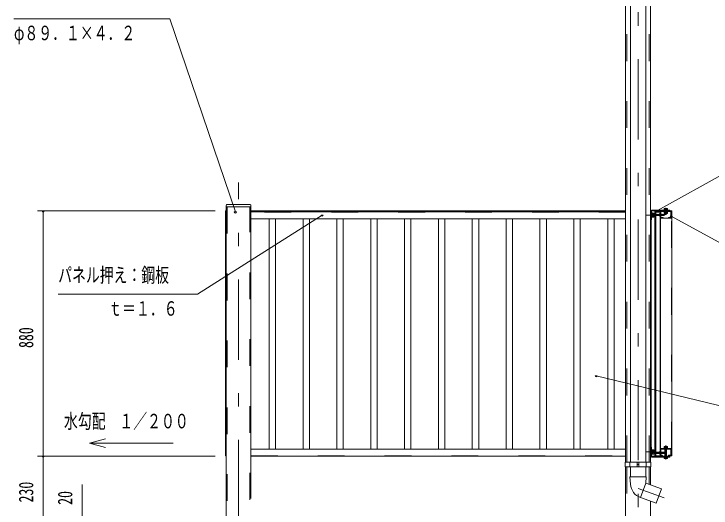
# Model space of a CAD drawing. Units: millimetres, scale not verified. Extents: x -26656 to 26658, y -10500 to 10500.
# Drawn here: x 15847 to 22102, y 1204 to 5638 of the extents above; entities that cross this region are included whole.
import ezdxf
from ezdxf.enums import TextEntityAlignment as Align

# ---------------------------------------------------------------- set-up
doc = ezdxf.new("R2010")
doc.units = ezdxf.units.MM
doc.header["$LTSCALE"] = 60
doc.linetypes.add('USER2', pattern=[10, 4, -6])
doc.linetypes.add('USER3', pattern=[24, 12, -5, 2, -5])
for name, color, linetype, lineweight in [('0-6_2-02BOLD', 7, 'Continuous', 18), ('0-7_2-12HIDDEN', 3, 'USER2', 18), ('0-8_2-22CENTER', 3, 'USER3', 18), ('0-9_2-42THIN', 4, 'Continuous', 18), ('0-A_2-52DIM', 3, 'Continuous', 18)]:
    doc.layers.add(name, color=color, linetype=linetype, lineweight=lineweight)
doc.styles.add('ＭＳ ゴシック', font='')
doc.styles.get('ＭＳ ゴシック').set_extended_font_data('MS Gothic')

msp = doc.modelspace()

# ---------------------------------------------------------------- linework, layer by layer
at = {"layer": '0-6_2-02BOLD'}
for p, q in [((21335.46, 1614.93), (21335.46, 6069.93)), ((21378.09, 6069.93), (21378.09, 1614.93)), ((21515.59, 6069.93), (21515.59, 1614.93)), ((21558.21, 1614.93), (21558.21, 6069.93)), ((17750.46, 469.93), (17750.46, 3919.93)), ((17750.46, 3907.43), (17973.21, 3907.43)), ((17757.96, 3927.43), (17965.71, 3927.43)), ((17973.21, 3919.93), (17973.21, 1290.01)), ((21688.49, 3881.93), (21688.49, 3890.67)), ((21702.92, 3890.67), (21702.92, 3881.93)), ((17973.21, 3869.93), (21335.46, 3869.93)), ((21335.46, 3861.93), (17973.21, 3861.93)), ((21570.21, 3853.68), (21566.21, 3853.68)), ((21748.71, 3869.93), (21568.71, 3869.93)), ((21575.21, 3851.93), (21570.21, 3851.93)), ((21570.21, 3837.43), (21575.21, 3832.43)), ((21570.21, 3832.43), (21575.21, 3827.43)), ((21587.22, 3841.81), (21575.21, 3841.81)), ((21575.21, 3823.05), (21587.22, 3823.05)), ((21588.96, 3816.68), (21588.96, 3848.18)), ((21598.71, 3869.93), (21598.71, 3845.35)), ((21598.71, 1710.35), (21598.71, 3822.51)), ((21601.71, 3848.57), (21601.71, 3869.93)), ((21601.71, 3819.29), (21601.71, 1713.57)), ((21607.71, 3838.93), (21605.71, 3830.04)), ((21607.46, 3828.93), (21609.71, 3838.93)), ((21613.71, 3840.18), (21612.71, 3840.18)), ((21616.71, 3838.93), (21614.21, 3838.93)), ((21618.21, 3840.18), (21617.21, 3840.18)), ((21621.21, 3838.93), (21618.71, 3838.93)), ((21619.46, 3827.68), (21621.71, 3840.18)), ((21623.96, 3827.68), (21626.21, 3840.18)), ((21627.21, 3840.18), (21624.96, 3827.68)), ((21625.46, 3828.93), (21627.96, 3828.93)), ((21628.46, 3827.68), (21630.71, 3840.18)), ((21632.21, 3838.93), (21634.71, 3838.93)), ((21632.96, 3827.68), (21635.21, 3840.18)), ((21636.71, 3838.93), (21637.37, 3838.93)), ((21637.46, 3827.68), (21637.75, 3827.68)), ((21644.46, 3848.68), (21643.59, 3848.68)), ((21644.46, 3858.93), (21644.46, 1673.93)), ((21645.71, 1673.93), (21645.71, 3861.93)), ((21649.71, 3861.93), (21649.71, 3815.43)), ((21649.71, 3839.55), (21649.96, 3840.18)), ((21651.71, 3828.93), (21649.71, 3828.93)), ((21650.96, 3840.18), (21651.46, 3838.93)), ((21654.46, 3840.18), (21652.21, 3827.68)), ((21737.71, 3865.93), (21653.71, 3865.93)), ((21653.71, 3828.93), (21655.96, 3838.93)), ((21659.96, 3840.18), (21658.96, 3840.18)), ((21662.96, 3838.93), (21660.46, 3838.93)), ((21660.71, 3828.93), (21661.21, 3827.68)), ((21662.21, 3827.68), (21662.71, 3828.93)), ((21666.71, 3827.68), (21665.71, 3827.68)), ((21677.11, 3833.93), (21683.46, 3833.93)), ((21680.08, 3861.93), (21680.08, 3865.93)), ((21688.21, 3842.93), (21688.21, 3845.68)), ((21688.49, 3846.94), (21688.49, 3858.18)), ((21691.96, 3858.18), (21695.71, 3861.93)), ((21699.46, 3861.93), (21695.71, 3858.18)), ((21702.92, 3858.18), (21702.92, 3846.94)), ((21710.96, 3861.93), (21710.96, 3858.18)), ((21741.71, 3863.43), (21741.71, 3815.43)), ((21745.71, 3804.93), (21745.71, 3869.93)), ((17973.21, 3799.43), (21335.46, 3799.43)), ((21563.15, 3790.43), (21563.15, 1749.43)), ((21688.49, 1755.42), (21688.49, 1744.18)), ((21702.93, 1744.18), (21702.93, 1755.42)), ((21335.46, 1733.43), (17973.21, 1733.43)), ((21558.21, 1749.43), (21566.21, 1749.43)), ((21566.21, 1749.43), (21566.21, 1672.43)), ((21575.21, 1712.43), (21570.21, 1707.43)), ((21575.21, 1707.43), (21570.21, 1702.43)), ((21575.21, 1716.81), (21587.22, 1716.81)), ((21575.21, 1698.05), (21587.22, 1698.05)), ((21601.84, 1713.68), (21602.71, 1713.68)), ((21607.71, 1703.93), (21605.71, 1703.93)), ((21605.96, 1692.68), (21605.71, 1693.31)), ((21606.96, 1692.68), (21607.46, 1693.93)), ((21609.21, 1705.18), (21608.21, 1705.18)), ((21612.21, 1703.93), (21609.96, 1693.93)), ((21610.46, 1692.68), (21612.71, 1705.18)), ((21613.71, 1705.18), (21611.46, 1692.68)), ((21611.96, 1693.93), (21614.21, 1703.93)), ((21614.46, 1693.93), (21614.96, 1692.68)), ((21615.96, 1692.68), (21616.46, 1693.93)), ((21618.21, 1705.18), (21617.21, 1705.18)), ((21621.21, 1703.93), (21618.71, 1703.93)), ((21619.46, 1692.68), (21618.96, 1693.93)), ((21620.96, 1693.93), (21623.21, 1703.93)), ((21622.71, 1705.18), (21621.71, 1705.18)), ((21623.46, 1693.93), (21625.71, 1703.93)), ((21626.21, 1705.18), (21623.96, 1692.68)), ((21624.96, 1692.68), (21627.21, 1705.18)), ((21627.71, 1703.93), (21625.46, 1693.93)), ((21627.96, 1693.93), (21630.21, 1703.93)), ((21630.71, 1705.18), (21628.46, 1692.68)), ((21629.46, 1692.68), (21631.71, 1705.18)), ((21632.96, 1692.68), (21632.46, 1693.93)), ((21636.71, 1703.93), (21637.37, 1703.93)), ((21636.96, 1693.93), (21637.16, 1694.81)), ((21637.46, 1692.68), (21637.56, 1693.26)), ((21648.71, 1738.93), (21680.08, 1738.93)), ((21649.71, 1681.93), (21649.71, 1728.43)), ((21649.96, 1705.18), (21649.71, 1704.56)), ((21649.71, 1703.79), (21649.96, 1705.18)), ((21651.46, 1703.93), (21650.96, 1705.18)), ((21653.21, 1692.68), (21652.21, 1692.68)), ((21737.71, 1736.43), (21653.71, 1736.43)), ((21653.71, 1732.43), (21737.71, 1732.43)), ((21656.21, 1693.93), (21653.71, 1693.93)), ((21654.46, 1705.18), (21653.96, 1703.93)), ((21655.96, 1703.93), (21655.46, 1705.18)), ((21657.71, 1692.68), (21656.71, 1692.68)), ((21660.46, 1703.93), (21658.21, 1693.93)), ((21658.96, 1705.18), (21658.46, 1703.93)), ((21663.46, 1705.18), (21661.21, 1692.68)), ((21662.21, 1692.68), (21662.71, 1693.93)), ((21680.08, 1740.43), (21680.08, 1736.43)), ((21688.21, 1669.93), (21688.21, 1732.43)), ((21688.21, 1722.28), (21703.21, 1722.28)), ((21691.96, 1744.18), (21695.71, 1740.43)), ((21695.71, 1744.18), (21699.46, 1740.43)), ((21703.21, 1732.43), (21703.21, 1669.93)), ((21711.34, 1738.93), (21748.71, 1738.93)), ((21741.71, 1681.93), (21741.71, 1728.43)), ((21745.71, 1738.93), (21745.71, 1673.93)), ((17973.21, 1669.93), (21335.46, 1669.93)), ((21570.21, 1686.18), (21566.21, 1686.18)), ((21601.71, 1684.29), (21601.71, 1673.93)), ((21632.71, 1670.93), (21605.71, 1670.93)), ((21632.71, 1670.93), (21632.71, 1673.93)), ((21633.21, 1673.93), (21633.21, 1669.93)), ((21661.71, 1677.93), (21653.71, 1677.93)), ((21688.49, 1649.19), (21688.49, 1657.93)), ((21702.93, 1657.93), (21702.93, 1649.19)), ((21335.46, 1574.93), (21335.46, -380.07)), ((21374.08, 1574.93), (21374.08, 1614.93)), ((21378.09, 1482.66), (21378.09, 1574.93)), ((21439.21, 1614.93), (21439.21, 1574.93)), ((21454.46, 1594.93), (21439.21, 1594.93)), ((21454.46, 1574.93), (21454.46, 1614.93)), ((21515.59, 1574.93), (21515.59, 1482.66)), ((21519.58, 1614.93), (21519.58, 1574.93)), ((21558.21, 1574.93), (21558.21, 1412.15)), ((21519.34, 1482.66), (21374.33, 1482.66)), ((21374.33, 1482.66), (21378.73, 1418.17)), ((21515.59, 1427.66), (21468.56, 1298.45)), ((21469.26, 1298.2), (21609.52, 1247.15)), ((21558.21, -380.07), (21558.21, 1265.83))]:
    msp.add_line(p, q, dxfattribs=at)
for points in [[(21680.08, 3877.93), (21680.08, 3881.93), (21711.33, 3881.93), (21711.33, 3877.93)], [(21710.14, 3881.93), (21710.14, 3890.67), (21707.96, 3891.93), (21683.46, 3891.93), (21681.27, 3890.67), (21681.27, 3881.93)], [(17750.46, 1673.93), (17745.59, 1673.93), (17745.59, 3869.93), (17750.46, 3869.93)], [(21566.21, 3867.43), (21566.21, 3790.43), (21558.21, 3790.43)], [(21570.21, 3853.68), (21570.21, 3811.18), (21566.21, 3811.18)], [(21568.71, 3877.93), (21733.21, 3877.93), (21733.21, 3869.93)], [(21570.21, 3812.93), (21575.21, 3812.93), (21575.21, 3851.93)], [(21588.96, 3848.18), (21587.22, 3851.19), (21575.21, 3851.19)], [(21575.21, 3813.66), (21587.22, 3813.66), (21588.96, 3816.68)], [(21602.71, 3819.18), (21601.84, 3819.18), (21601.84, 3848.68), (21602.71, 3848.68)], [(21602.71, 3858.93), (21602.71, 3799.43), (21605.71, 3799.43)], [(21645.21, 3858.93), (21645.21, 3861.93), (21605.71, 3861.93)], [(21661.71, 1673.93), (21605.71, 1673.93), (21605.71, 3858.93), (21645.71, 3858.93)], [(21608.21, 3840.18), (21607.71, 3838.93), (21605.71, 3838.93)], [(21605.71, 3828.3), (21605.96, 3827.68), (21606.96, 3827.68)], [(21605.96, 3827.68), (21608.21, 3840.18), (21609.21, 3840.18), (21606.96, 3827.68), (21607.46, 3828.93), (21609.96, 3828.93), (21612.21, 3838.93), (21612.71, 3840.18), (21610.46, 3827.68), (21609.96, 3828.93)], [(21612.21, 3838.93), (21609.71, 3838.93), (21609.21, 3840.18)], [(21610.46, 3827.68), (21611.46, 3827.68), (21613.71, 3840.18), (21614.21, 3838.93), (21611.96, 3828.93), (21611.46, 3827.68)], [(21611.96, 3828.93), (21614.46, 3828.93), (21616.71, 3838.93), (21617.21, 3840.18), (21614.96, 3827.68), (21614.46, 3828.93)], [(21614.96, 3827.68), (21615.96, 3827.68), (21618.21, 3840.18), (21618.71, 3838.93), (21616.46, 3828.93), (21615.96, 3827.68)], [(21616.46, 3828.93), (21618.96, 3828.93), (21619.46, 3827.68), (21620.46, 3827.68), (21620.96, 3828.93), (21623.46, 3828.93), (21625.71, 3838.93), (21623.21, 3838.93), (21620.96, 3828.93)], [(21622.71, 3840.18), (21621.71, 3840.18), (21621.21, 3838.93), (21618.96, 3828.93)], [(21620.46, 3827.68), (21622.71, 3840.18), (21623.21, 3838.93)], [(21625.71, 3838.93), (21626.21, 3840.18), (21627.21, 3840.18), (21627.71, 3838.93), (21625.46, 3828.93), (21624.96, 3827.68), (21623.96, 3827.68), (21623.46, 3828.93)], [(21627.95, 3828.93), (21630.21, 3838.93), (21627.71, 3838.93)], [(21629.46, 3827.68), (21628.46, 3827.68), (21627.95, 3828.93)], [(21631.71, 3840.18), (21629.46, 3827.68), (21629.96, 3828.93)], [(21630.21, 3838.93), (21630.71, 3840.18), (21631.71, 3840.18), (21632.21, 3838.93), (21629.96, 3828.93), (21632.46, 3828.93), (21634.71, 3838.93), (21635.21, 3840.18), (21636.21, 3840.18), (21633.96, 3827.68), (21632.96, 3827.68), (21632.46, 3828.93)], [(21636.21, 3840.18), (21636.71, 3838.93), (21634.46, 3828.93), (21633.96, 3827.68)], [(21634.46, 3828.93), (21636.96, 3828.93), (21637.16, 3829.81)], [(21636.96, 3828.93), (21637.46, 3827.68), (21637.56, 3828.26)], [(21643.59, 3848.68), (21643.59, 3819.18), (21644.46, 3819.18)], [(21649.71, 3833.23), (21650.96, 3840.18), (21649.96, 3840.18), (21649.71, 3838.79)], [(21653.21, 3827.68), (21652.21, 3827.68), (21651.71, 3828.93), (21653.96, 3838.93), (21651.46, 3838.93), (21649.71, 3831.15)], [(21653.96, 3838.93), (21654.46, 3840.18), (21655.46, 3840.18), (21653.21, 3827.68), (21653.71, 3828.93), (21656.21, 3828.93), (21656.71, 3827.68), (21658.96, 3840.18), (21658.46, 3838.93), (21656.21, 3828.93)], [(21658.46, 3838.93), (21655.96, 3838.93), (21655.46, 3840.18)], [(21656.71, 3827.68), (21657.71, 3827.68), (21659.96, 3840.18), (21660.46, 3838.93), (21658.21, 3828.93), (21657.71, 3827.68)], [(21658.21, 3828.93), (21660.71, 3828.93), (21662.96, 3838.93), (21663.46, 3840.18), (21664.46, 3840.18), (21664.96, 3838.93), (21667.21, 3838.93), (21670.96, 3839.43), (21680.28, 3839.43), (21683.46, 3833.93), (21680.28, 3828.43), (21670.96, 3828.43), (21667.21, 3828.93), (21666.71, 3827.68), (21666.83, 3833.93), (21665.71, 3827.68), (21665.21, 3828.93), (21662.71, 3828.93), (21664.96, 3838.93)], [(21664.46, 3840.18), (21662.21, 3827.68), (21661.21, 3827.68), (21663.46, 3840.18)], [(21665.21, 3828.93), (21666.83, 3833.93), (21667.21, 3828.93)], [(21680.08, 3861.93), (21711.33, 3861.93), (21711.33, 3865.93)], [(21710.96, 3858.18), (21680.46, 3858.18), (21680.46, 3861.93)], [(21681.27, 3858.18), (21681.27, 3846.94), (21683.46, 3845.68)], [(21683.46, 3845.68), (21707.96, 3845.68), (21710.14, 3846.94), (21710.14, 3858.18)], [(21703.21, 3845.68), (21703.21, 3842.93), (21700.71, 3840.43), (21690.71, 3840.43), (21688.21, 3842.93), (21703.21, 3842.93)], [(21748.71, 3869.93), (21748.71, 1673.93), (21720.71, 1673.93), (21720.71, 1677.93), (21737.71, 1677.93)], [(21648.71, 1738.93), (21648.71, 3804.93), (21748.71, 3804.93)], [(21653.71, 3811.43), (21670.71, 3811.43), (21670.71, 3807.43), (21653.71, 3807.43)], [(21737.71, 3811.43), (21720.71, 3811.43), (21720.71, 3807.43), (21737.71, 3807.43)], [(21681.28, 1744.18), (21681.28, 1755.42), (21683.46, 1756.68), (21707.96, 1756.68), (21710.14, 1755.42), (21710.14, 1744.18)], [(21701.96, 1756.68), (21700.71, 1757.93), (21690.71, 1757.93), (21689.46, 1756.68)], [(21570.21, 1686.18), (21570.21, 1728.68), (21566.21, 1728.68)], [(21570.21, 1726.93), (21575.21, 1726.93), (21575.21, 1687.93), (21570.21, 1687.93)], [(21575.21, 1688.67), (21587.22, 1688.67), (21588.96, 1691.68), (21588.96, 1723.18), (21587.22, 1726.2), (21575.21, 1726.2)], [(21601.84, 1713.68), (21601.84, 1684.18), (21602.71, 1684.18)], [(21602.71, 1673.93), (21602.71, 1733.43), (21605.71, 1733.43)], [(21605.71, 1695.04), (21607.71, 1703.93), (21608.21, 1705.18), (21605.96, 1692.68), (21606.96, 1692.68), (21609.21, 1705.18), (21609.71, 1703.93), (21612.21, 1703.93), (21612.71, 1705.18), (21613.71, 1705.18), (21614.21, 1703.93), (21616.71, 1703.93), (21617.21, 1705.18), (21614.96, 1692.68), (21615.96, 1692.68), (21618.21, 1705.18), (21618.71, 1703.93), (21616.46, 1693.93), (21618.96, 1693.93)], [(21616.71, 1703.93), (21614.46, 1693.93), (21611.96, 1693.93), (21611.46, 1692.68), (21610.46, 1692.68), (21609.96, 1693.93), (21607.46, 1693.93), (21609.71, 1703.93)], [(21618.96, 1693.93), (21621.21, 1703.93), (21621.71, 1705.18), (21619.46, 1692.68), (21620.46, 1692.68), (21620.96, 1693.93), (21623.46, 1693.93), (21623.96, 1692.68), (21624.96, 1692.68), (21625.46, 1693.93), (21627.96, 1693.93), (21628.46, 1692.68), (21629.46, 1692.68), (21629.96, 1693.93), (21632.46, 1693.93), (21634.71, 1703.93), (21635.21, 1705.18), (21636.21, 1705.18), (21636.71, 1703.93), (21634.46, 1693.93), (21636.96, 1693.93), (21637.46, 1692.68), (21637.75, 1692.68)], [(21632.21, 1703.93), (21631.71, 1705.18), (21630.71, 1705.18), (21630.21, 1703.93), (21627.71, 1703.93), (21627.21, 1705.18), (21626.21, 1705.18), (21625.71, 1703.93), (21623.21, 1703.93), (21622.71, 1705.18), (21620.46, 1692.68)], [(21629.96, 1693.93), (21632.21, 1703.93), (21634.71, 1703.93)], [(21635.21, 1705.18), (21632.96, 1692.68), (21633.96, 1692.68)], [(21634.46, 1693.93), (21633.96, 1692.68), (21636.21, 1705.18)], [(21644.46, 1713.68), (21643.59, 1713.68), (21643.59, 1684.18), (21644.46, 1684.18)], [(21649.96, 1705.18), (21650.96, 1705.18), (21649.71, 1698.23)], [(21649.71, 1696.15), (21651.46, 1703.93), (21653.96, 1703.93), (21651.71, 1693.93), (21649.71, 1693.93)], [(21651.71, 1693.93), (21652.21, 1692.68), (21654.46, 1705.18), (21655.46, 1705.18), (21653.21, 1692.68), (21653.71, 1693.93), (21655.96, 1703.93), (21658.46, 1703.93), (21656.21, 1693.93), (21656.71, 1692.68), (21658.96, 1705.18), (21659.96, 1705.18), (21660.46, 1703.93), (21662.96, 1703.93), (21660.71, 1693.93), (21661.21, 1692.68), (21662.21, 1692.68), (21664.46, 1705.18), (21664.96, 1703.93), (21667.21, 1703.93), (21670.96, 1704.43), (21680.28, 1704.43), (21683.46, 1698.93), (21677.11, 1698.93)], [(21660.71, 1693.93), (21658.21, 1693.93), (21657.71, 1692.68), (21659.96, 1705.18)], [(21665.21, 1693.93), (21662.71, 1693.93), (21664.96, 1703.93)], [(21664.46, 1705.18), (21663.46, 1705.18), (21662.96, 1703.93)], [(21683.46, 1698.93), (21680.28, 1693.43), (21670.96, 1693.43), (21667.21, 1693.93), (21666.71, 1692.68), (21665.71, 1692.68), (21665.21, 1693.93), (21666.83, 1698.93), (21667.21, 1693.93)], [(21666.71, 1692.68), (21666.83, 1698.93), (21665.71, 1692.68)], [(21680.08, 1740.43), (21711.34, 1740.43), (21711.34, 1736.43)], [(21710.96, 1740.43), (21710.96, 1744.18), (21680.46, 1744.18), (21680.46, 1740.43)], [(21568.71, 1669.93), (21733.21, 1669.93), (21733.21, 1661.93), (21568.71, 1661.93)], [(21602.71, 1673.93), (21598.71, 1673.93), (21598.71, 1687.52)], [(21711.34, 1661.93), (21711.34, 1657.93), (21680.08, 1657.93), (21680.08, 1661.93)], [(21681.28, 1657.93), (21681.28, 1649.19), (21683.46, 1647.93), (21707.96, 1647.93), (21710.14, 1649.19), (21710.14, 1657.93)], [(21609.52, 1247.15), (21656.54, 1376.36), (21515.59, 1427.66), (21519.33, 1482.66)]]:
    msp.add_lwpolyline(points, dxfattribs=at)
msp.add_lwpolyline([(21331.46, 1614.93), (21562.21, 1614.93), (21562.21, 1574.93), (21331.46, 1574.93)], close=True, dxfattribs=at)
for centre, radius, start, end in [((17757.96, 3919.93), 7.5, 90, 180), ((17965.71, 3919.93), 7.5, 0, 90), ((21684.88, 3886.14), 5.79, 51.46857, 90), ((21695.71, 3870.65), 21.27, 70.17088, 109.83133), ((21706.53, 3886.14), 5.79, 90, 128.54623), ((21568.71, 3867.43), 10.5, 90, 180), ((21568.71, 3867.43), 2.5, 90, 180), ((21581.77, 3846.5), 7.19, 319.27318, 360), ((21562.81, 3832.43), 26.15, 338.97459, 21.0237), ((21581.77, 3818.36), 7.19, 0, 40.72682), ((21614.21, 3833.93), 19.25, 129.98311, 230.01689), ((21604.58, 3833.93), 9.62, 137.75343, 222.24657), ((21605.71, 3858.93), 3, 90, 180), ((21655.96, 3833.93), 19.25, 129.98311, 230.01689), ((21646.33, 3833.93), 9.62, 137.75343, 222.24657), ((21653.71, 3861.93), 8, 90, 180), ((21653.71, 3861.93), 4, 90, 180), ((21678.65, 3826.02), 8.06, 101.01431, 162.60643), ((21683.46, 3833.93), 6.35, 120.0002, 180), ((21684.88, 3851.47), 5.79, 270, 308.53143), ((21695.71, 3866.95), 21.27, 250.16867, 289.82912), ((21706.53, 3851.47), 5.79, 231.45377, 270), ((21737.71, 3861.93), 8, 0, 90), ((21737.71, 3861.93), 4, 0, 90), ((21653.71, 3815.43), 8, 180, 270), ((21653.71, 3815.43), 4, 180, 270), ((21737.71, 3815.43), 4, 270, 0), ((21737.71, 3815.43), 8, 270, 0), ((21684.88, 1750.89), 5.79, 51.46857, 90), ((21695.71, 1735.41), 21.27, 70.17088, 109.83133), ((21706.54, 1750.89), 5.79, 90, 128.54623), ((21581.77, 1721.5), 7.19, 319.27318, 360), ((21562.81, 1707.43), 26.15, 338.9763, 21.02541), ((21581.77, 1693.36), 7.19, 0, 40.72961), ((21614.21, 1698.93), 19.25, 129.98311, 230.01689), ((21604.59, 1698.93), 9.62, 137.75343, 222.24657), ((21655.96, 1698.93), 19.25, 129.98311, 230.01689), ((21646.33, 1698.93), 9.62, 137.75343, 222.24657), ((21653.71, 1728.43), 8, 90, 180), ((21653.71, 1728.43), 4, 90, 180), ((21678.65, 1691.02), 8.06, 101.01431, 162.60643), ((21683.46, 1698.93), 6.35, 120.0002, 180), ((21737.71, 1728.43), 8, 0, 90), ((21737.71, 1728.43), 4, 0, 90), ((21568.71, 1672.43), 10.5, 180, 270), ((21568.71, 1672.43), 2.5, 180, 270), ((21605.71, 1673.93), 3, 180, 270), ((21653.71, 1681.93), 8, 180, 270), ((21653.71, 1681.93), 4, 180, 270), ((21661.71, 1673.93), 4, 270, 90), ((21684.88, 1653.73), 5.79, 270, 308.53143), ((21695.71, 1669.21), 21.27, 250.16867, 289.82912), ((21706.54, 1653.72), 5.79, 231.45377, 270), ((21737.71, 1681.93), 4, 270, 0), ((21737.71, 1681.93), 8, 270, 0), ((21515.91, 1427.54), 137.5, 183.90576, 250.16731)]:
    msp.add_arc(centre, radius, start, end, dxfattribs=at)
at = {"layer": '0-7_2-12HIDDEN'}
for p, q in [((21345.96, 1614.93), (21345.96, 6069.93)), ((21547.71, 1614.93), (21547.71, 6069.93)), ((17760.96, 3907.43), (17760.96, 469.93)), ((17962.71, 1278.88), (17962.71, 3907.43)), ((17748.58, 3869.93), (17748.58, 1673.93)), ((17973.21, 3865.93), (21335.46, 3865.93)), ((21335.46, 3858.93), (17973.21, 3858.93)), ((21606.96, 3858.93), (21606.96, 1673.93)), ((21560.16, 1749.43), (21560.16, 3790.43)), ((21745.71, 1738.93), (21745.71, 3804.93)), ((17973.21, 1673.93), (21335.46, 1673.93)), ((21345.96, 1574.93), (21345.96, -380.07)), ((21547.71, 1415.97), (21547.71, 1574.93)), ((21547.71, -380.07), (21547.71, 1269.65))]:
    msp.add_line(p, q, dxfattribs=at)
at = {"layer": '0-8_2-22CENTER'}
for p, q in [((21446.83, 6672.44), (21446.83, -930.07)), ((17861.91, 1094.93), (17861.91, 4125.61)), ((21695.71, 3833.74), (21695.71, 3899.21)), ((21519.2, 3832.43), (21598.97, 3832.43)), ((21593.67, 3833.93), (21688.8, 3833.93)), ((21695.71, 1640.67), (21695.71, 1764.04)), ((21593.59, 1707.43), (21518.97, 1707.43)), ((21593.11, 1698.93), (21689.23, 1698.93)), ((21446.83, 1379.52), (21680.01, 1294.65))]:
    msp.add_line(p, q, dxfattribs=at)
at = {"layer": '0-9_2-42THIN'}
for p, q in [((18136.83, 1733.43), (18136.83, 3799.43)), ((18194.33, 3799.43), (18194.33, 1733.43)), ((18440.58, 1733.43), (18440.58, 3799.43)), ((18498.08, 3799.43), (18498.08, 1733.43)), ((18744.33, 1733.43), (18744.33, 3799.43)), ((18801.83, 3799.43), (18801.83, 1733.43)), ((19048.08, 1733.43), (19048.08, 3799.43)), ((19105.58, 3799.43), (19105.58, 1733.43)), ((19351.83, 1733.43), (19351.83, 3799.43)), ((19409.33, 3799.43), (19409.33, 1733.43)), ((19655.58, 1733.43), (19655.58, 3799.43)), ((19713.08, 3799.43), (19713.08, 1733.43)), ((19959.33, 1733.43), (19959.33, 3799.43)), ((20016.83, 3799.43), (20016.83, 1733.43)), ((20263.08, 3799.43), (20263.08, 1733.43)), ((20320.58, 1733.43), (20320.58, 3799.43)), ((20566.83, 3799.43), (20566.83, 1733.43)), ((20624.33, 1733.43), (20624.33, 3799.43)), ((20870.58, 3799.43), (20870.58, 1733.43)), ((20928.09, 1733.43), (20928.09, 3799.43)), ((21174.33, 1733.43), (21174.33, 3799.43)), ((21231.84, 3799.43), (21231.84, 1733.43))]:
    msp.add_line(p, q, dxfattribs=at)
for points in [[(21690.21, 1732.43), (21690.21, 1722.28), (21688.21, 1718.81)], [(21703.21, 1718.81), (21701.21, 1722.28), (21701.21, 1732.43)]]:
    msp.add_lwpolyline(points, dxfattribs=at)
at = {"layer": '0-A_2-52DIM'}
for p, q in [((21621.13, 3875.22), (23546.84, 4939.93)), ((16059.33, 3869.93), (17652.63, 3869.93)), ((16119.34, 3869.93), (16099.34, 3869.93)), ((16109.34, -75.07), (16109.34, 3869.93)), ((17844.22, 3860.57), (17824.22, 3860.57)), ((18622.11, 3832.55), (18602.11, 3832.55)), ((21631.13, 3875.22), (21611.13, 3875.22)), ((21690.21, 3840.93), (21690.21, 3845.68)), ((21701.21, 3845.68), (21701.21, 3840.93)), ((21754.11, 3823.93), (21734.11, 3823.93)), ((21080.56, 2390.96), (21060.56, 2390.96)), ((23546.84, 1789.93), (21070.56, 2390.96)), ((16524.34, 1787.15), (17274.34, 1787.15)), ((17652.63, 1669.93), (16059.33, 1669.93)), ((16119.34, 1669.93), (16099.34, 1669.93)), ((16459.34, 1031.06), (16459.34, 1414.93))]:
    msp.add_line(p, q, dxfattribs=at)
for points in [[(17834.22, 3860.57), (17246.84, 5594.93), (15846.84, 5594.93)], [(18612.1, 3832.55), (17493.8, 3123.03), (16243.8, 3123.03)], [(21744.11, 3823.93), (23546.84, 2839.93), (24321.84, 2839.93)], [(16669.23, 1748.33), (16524.34, 1787.15), (16669.23, 1825.98)]]:
    msp.add_lwpolyline(points, dxfattribs=at)
for centre in [(16109.34, 3869.93), (17834.22, 3860.57), (18612.11, 3832.55), (21621.13, 3875.22), (21744.11, 3823.93), (21070.56, 2390.96), (16109.34, 1669.93)]:
    msp.add_arc(centre, 10, 180, 0, dxfattribs=at)

# ---------------------------------------------------------------- texts
at = {"layer": '0-A_2-52DIM', "color": 7, "style": 'ＭＳ ゴシック', "width": 0.7}
for s, p in [('φ８９．１×４．２', (15846.84, 5362.69)), ('パネル押え：鋼板', (16243.8, 3190.8)), ('ｔ＝１．６', (16693.8, 2890.8)), ('水勾配\u3000１／２００', (16295.88, 1879.92))]:
    msp.add_text(s, height=130.2, dxfattribs=at).set_placement(p, align=Align.BOTTOM_LEFT)
for s, p in [('880', (16059.33, 2640.21)), ('230', (16059.33, 1254.04)), ('20', (16409.34, 1232.61))]:
    msp.add_text(s, height=130.2, rotation=90, dxfattribs=at).set_placement(p, align=Align.BOTTOM_LEFT)

doc.saveas('drawing.dxf')
